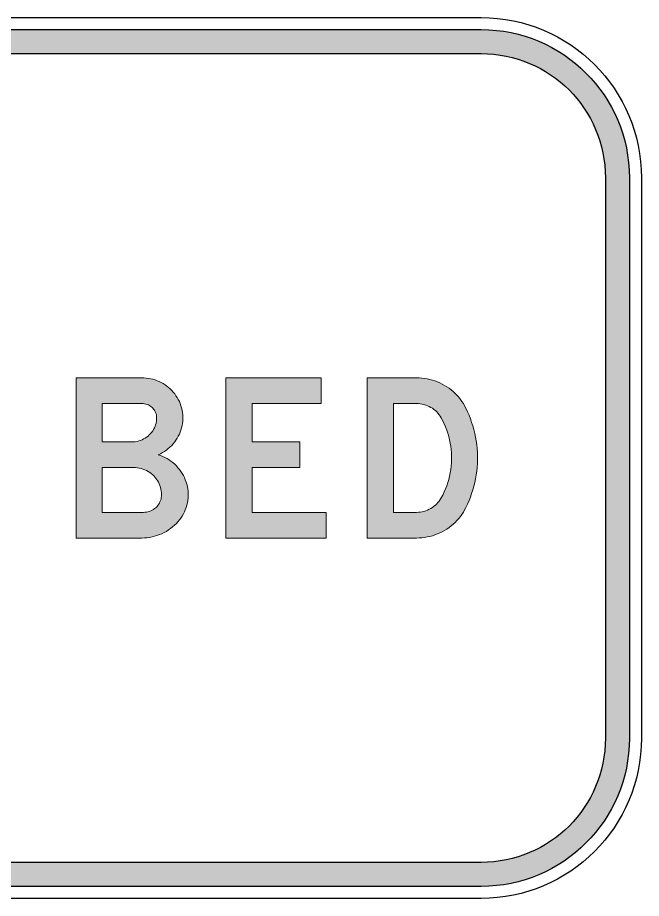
# Model space of a CAD drawing. Extents: x 121 to 287, y 179 to 259.
# Drawn here: x 235.5 to 287.4, y 185.8 to 259.2 of the extents above; entities that cross this region are included whole.
import ezdxf

# ---------------------------------------------------------------- set-up
doc = ezdxf.new("R2010")
doc.units = 0
doc.header["$LTSCALE"] = 12
doc.header["$MEASUREMENT"] = 0
doc.layers.get('0').update_dxf_attribs({"linetype": 'CONTINUOUS'})
doc.layers.add('L25', color=1, linetype='CONTINUOUS')
doc.layers.add('L35', color=3, linetype='CONTINUOUS')

msp = doc.modelspace()

# ---------------------------------------------------------------- hatches: boundary and pattern name
at = {"layer": 'L25'}
h = msp.add_hatch(color=256, dxfattribs=at)
edge = h.paths.add_edge_path(flags=16)
edge.add_line((123.7409832598782, 199.1600714327494), (123.7409832598782, 245.8268047660828))
edge.add_arc((134.0742832598782, 245.8268047660828), 10.33329999999999, 90, 180, ccw=False)
edge.add_line((134.0742832598782, 256.1601047660828), (274.0743499265448, 256.1601047660828))
edge.add_arc((274.0743499265448, 245.8268047660828), 10.33330000000001, 0, 89.99999999999972, ccw=False)
edge.add_line((284.4076499265448, 245.8268047660828), (284.4076499265448, 199.1600714327494))
edge.add_arc((274.0743499265447, 199.1600714327495), 10.33330000000012, 270.0000000000006, 359.99999999999955, ccw=False)
edge.add_line((274.0743499265448, 188.8267714327494), (134.0742832598782, 188.8267714327494))
edge.add_arc((134.0742832598782, 199.1600714327494), 10.33330000000004, 180.0000000000001, 269.9999999999999, ccw=False)
edge = h.paths.add_edge_path()
edge.add_line((121.7409832598782, 199.1600714327494), (121.7409832598782, 245.8268047660828))
edge.add_arc((134.0742832598782, 245.8268047660828), 12.33330000000002, 90.00000000000011, 180, ccw=False)
edge.add_line((134.0742832598782, 258.1601047660828), (274.0743499265448, 258.1601047660828))
edge.add_arc((274.0743499265448, 245.8268047660828), 12.33329999999998, -2.2737367544323206e-13, 89.99999999999977, ccw=False)
edge.add_line((286.4076499265448, 245.8268047660828), (286.4076499265448, 199.1600714327494))
edge.add_arc((274.0743499265448, 199.1600714327494), 12.33330000000007, 270.0000000000002, 359.99999999999983, ccw=False)
edge.add_line((274.0743499265448, 186.8267714327494), (134.0742832598782, 186.8267714327494))
edge.add_arc((134.0742832598782, 199.1600714327494), 12.33330000000001, 180, 270, ccw=False)
h = msp.add_hatch(color=256, dxfattribs=at)
h.paths.add_polyline_path([(252.8006315503206, 229.1679121613424), (260.7420099633359, 229.1679121613424), (260.7420099633359, 227.0346399209834), (254.9884034464553, 227.0346399209834), (254.9884034464553, 223.8347315604449), (258.9590926529629, 223.8347315604449), (258.9590926529629, 221.7014593200859), (254.9884034464553, 221.7014593200859), (254.9884034464553, 217.9643400669022), (261.1546502142083, 217.9643400669022), (261.1546502142083, 215.8310678265432), (252.8006315503206, 215.8310678265432)])
h.paths.add_polyline_path([(268.6833883763512, 217.9643400669022), (266.7681147590946, 217.9643400669022), (266.7681147590946, 227.0346399209834), (268.6833883763512, 227.0346399209834), (268.846887343678, 227.0268542558726), (269.0026006458939, 227.011282925651), (269.1583139481099, 226.9879259303186), (269.3062415852152, 226.9489976047646), (269.4541692223203, 226.9022836140998), (269.6020968594255, 226.8477839583242), (269.7422388314199, 226.7854986374378), (269.8823808034143, 226.7076419863298), (270.0147371102979, 226.6297853352218), (270.1393077520706, 226.5363573538922), (270.2638783938435, 226.4351437074519), (270.3728777053947, 226.3261443959007), (270.474091351835, 226.2171450843495), (270.5753049982754, 226.0925744425767), (270.6609473144943, 225.9680038008039), (270.7388039656022, 225.8356474939203), (270.8711602724858, 225.5865062103747), (270.9879452491478, 225.3373649268291), (271.1047302258098, 225.0804379781728), (271.1981582071394, 224.8157253644056), (271.291586188469, 224.5510127506384), (271.3694428395769, 224.2863001368712), (271.4317281604633, 224.0138018579933), (271.486227816239, 223.7413035791153), (271.5329418069038, 223.4688053002373), (271.5718701324577, 223.1963070213594), (271.5874414626793, 222.9160230773706), (271.6030127929009, 222.6435247984926), (271.6030127929009, 222.3632408545038), (271.5874414626793, 222.082956910515), (271.5718701324577, 221.8104586316371), (271.5329418069038, 221.5301746876483), (271.486227816239, 221.2576764087703), (271.4317281604633, 220.9851781298923), (271.3694428395769, 220.7126798510144), (271.291586188469, 220.4479672372472), (271.1981582071394, 220.18325462348), (271.1047302258098, 219.9263276748237), (270.9879452491478, 219.6694007261673), (270.8711602724858, 219.4124737775109), (270.7388039656022, 219.1711181590761), (270.6609473144943, 219.0387618521925), (270.5753049982754, 218.9064055453089), (270.474091351835, 218.7896205686469), (270.3728777053947, 218.6728355919849), (270.2638783938435, 218.5638362804337), (270.1393077520706, 218.4704082991042), (270.0147371102979, 218.3769803177746), (269.8823808034143, 218.2913380015558), (269.7422388314199, 218.2212670155586), (269.6020968594255, 218.1511960295614), (269.4541692223203, 218.0966963737858), (269.3062415852152, 218.049982383121), (269.1583139481099, 218.0188397226778), (269.0026006458939, 217.9876970622346), (268.846887343678, 217.972125732013)], flags=16)
h.paths.add_polyline_path([(268.6833883763512, 215.8310678265432), (264.58034286296, 215.8310678265432), (264.58034286296, 229.1679121613424), (268.6833883763512, 229.1679121613424), (268.9091726645644, 229.1601264962316), (269.1349569527775, 229.14455516601), (269.3529555758799, 229.1211981706776), (269.5709541989823, 229.0822698451236), (269.7889528220847, 229.0355558544588), (270.006951445187, 228.9810561986832), (270.2171644031787, 228.910985212686), (270.4273773611702, 228.833128561578), (270.629804654051, 228.7474862453592), (270.8322319469318, 228.6462725989188), (271.0268735747018, 228.5372732873676), (271.213729537361, 228.4204883107057), (271.3927998349093, 228.2959176689329), (271.5718701324577, 228.1635613620493), (271.7431547648953, 228.0234193900549), (271.8988680671113, 227.8754917529497), (272.0545813693273, 227.7119927856229), (272.2025090064325, 227.5484938182962), (272.3348653133161, 227.3772091858586), (272.4672216201997, 227.1981388883102), (272.5840065968616, 227.0190685907618), (272.6930059084128, 226.8244269629918), (272.7942195548532, 226.6375710003326), (272.9343615268476, 226.349501391233), (273.0589321686204, 226.0536461170227), (273.1757171452824, 225.7577908428123), (273.2769307917227, 225.4619355686019), (273.3781444381632, 225.1582946292808), (273.4637867543819, 224.8546536899596), (273.5338577403792, 224.5432270855276), (273.6039287263764, 224.2318004810957), (273.658428382152, 223.9203738766637), (273.6973567077059, 223.6089472722317), (273.7284993681491, 223.2897350026889), (273.7518563634815, 222.978308398257), (273.7674276937031, 222.6590961287142), (273.7674276937031, 222.3398838591714), (273.7518563634815, 222.0284572547395), (273.7284993681491, 221.7092449851967), (273.6973567077059, 221.3978183807647), (273.658428382152, 221.0786061112219), (273.6039287263764, 220.7671795067899), (273.5338577403792, 220.455752902358), (273.4637867543819, 220.1521119630368), (273.3781444381632, 219.8484710237157), (273.2769307917227, 219.5448300843945), (273.1757171452824, 219.2411891450733), (273.0589321686204, 218.9453338708629), (272.9343615268476, 218.6572642617634), (272.7942195548532, 218.3691946526638), (272.6930059084128, 218.1745530248938), (272.5840065968616, 217.9876970622346), (272.4672216201997, 217.8008410995755), (272.3348653133161, 217.6217708020271), (272.2025090064325, 217.4504861695895), (272.0545813693273, 217.2869872022627), (271.8988680671113, 217.1312739000467), (271.7431547648953, 216.9755605978307), (271.5718701324577, 216.8354186258363), (271.3927998349093, 216.7030623189527), (271.213729537361, 216.57849167718), (271.0268735747018, 216.461706700518), (270.8322319469318, 216.3527073889668), (270.629804654051, 216.2592794076372), (270.4273773611702, 216.1658514263076), (270.2171644031787, 216.0879947751996), (270.006951445187, 216.0257094543132), (269.7889528220847, 215.9634241334268), (269.5709541989823, 215.916710142762), (269.3529555758799, 215.877781817208), (269.1349569527775, 215.8544248218756), (268.9091726645644, 215.838853491654)])
h.paths.add_polyline_path([(245.9492462528173, 217.9643400669022), (242.5235536040656, 217.9643400669022), (242.5235536040656, 221.7014593200859), (245.1239657510725, 221.7014593200859), (245.2874647183993, 221.6936736549751), (245.4431780206153, 221.6781023247535), (245.5988913228313, 221.6547453294211), (245.7546046250473, 221.6158170038671), (245.9103179272633, 221.5691030132023), (246.0582455643685, 221.5146033574267), (246.1983875363629, 221.4523180365403), (246.3385295083573, 221.3744613854323), (246.4708858152408, 221.2888190692135), (246.6032421221244, 221.1953910878839), (246.7200270987864, 221.0941774414435), (246.8290264103376, 220.9851781298923), (246.9380257218888, 220.8683931532304), (247.0314537032184, 220.7438225114576), (247.1170960194372, 220.611466204574), (247.1949526705451, 220.4791098976904), (247.2650236565424, 220.338967925696), (247.3273089774287, 220.1910402885908), (247.3740229680936, 220.0508983165964), (247.4051656285367, 219.8951850143804), (247.4363082889799, 219.7472573772753), (247.4518796192015, 219.5915440750593), (247.4518796192015, 219.4358307728433), (247.4518796192015, 219.3112601310705), (247.4363082889799, 219.1944751544085), (247.4129512936476, 219.0699045126357), (247.3740229680936, 218.9609052010845), (247.3273089774287, 218.8441202244225), (247.2728093216531, 218.7351209128714), (247.2105240007668, 218.633907266431), (247.1404530147696, 218.5326936199906), (247.0625963636616, 218.439265638661), (246.969168382332, 218.3536233224422), (246.8757404010024, 218.2757666713342), (246.774526754562, 218.205695685337), (246.6655274430108, 218.1434103644506), (246.5565281314596, 218.088910708675), (246.4397431547976, 218.0421967180102), (246.3229581781357, 218.011054057567), (246.1983875363629, 217.9876970622346), (246.0738168945901, 217.972125732013)], flags=16)
h.paths.add_polyline_path([(245.1239657510725, 223.8347315604449), (242.5235536040656, 223.8347315604449), (242.5235536040656, 227.0346399209834), (245.8091042808229, 227.0346399209834), (245.9258892574849, 227.0268542558726), (246.0426742341469, 227.011282925651), (246.1516735456981, 226.9879259303186), (246.2606728572493, 226.9567832698754), (246.3618865036896, 226.9100692792106), (246.46310015013, 226.855569623435), (246.5565281314596, 226.7932843025486), (246.6421704476784, 226.7232133165514), (246.7278127638972, 226.6453566654434), (246.7978837498944, 226.5597143492246), (246.8601690707808, 226.466286367895), (246.9146687265564, 226.3728583865654), (246.9613827172212, 226.2716447401251), (247.0003110427752, 226.1626454285739), (247.0236680381076, 226.0536461170227), (247.0392393683292, 225.9446468054715), (247.04702503344, 225.8356474939203), (247.0392393683292, 225.6877198568151), (247.0236680381076, 225.5475778848207), (247.0003110427752, 225.4074359128263), (246.9613827172212, 225.267293940832), (246.9146687265564, 225.1349376339484), (246.8601690707808, 225.0025813270648), (246.7900980847836, 224.8702250201812), (246.7200270987864, 224.7456543784084), (246.6343847825676, 224.6288694017464), (246.540956801238, 224.5198700901952), (246.4397431547976, 224.4186564437548), (246.3307438432465, 224.3174427973144), (246.2139588665844, 224.2240148159848), (246.0971738899225, 224.1461581648769), (245.9648175830389, 224.0760871788797), (245.8402469412661, 224.0060161928825), (245.7001049692717, 223.9515165371069), (245.5599629972773, 223.9125882115529), (245.4198210252829, 223.8736598859989), (245.2718933881777, 223.8503028906665)], flags=16)
h.paths.add_polyline_path([(240.335781707931, 229.1679121613424), (240.335781707931, 215.8310678265432), (245.8091042808229, 215.8310678265432), (246.0271029039253, 215.838853491654), (246.2373158619168, 215.8544248218756), (246.4553144850192, 215.8855674823188), (246.6655274430108, 215.9244958078728), (246.8679547358916, 215.9789954636484), (247.0781676938832, 216.033495119424), (247.280594986764, 216.111351770532), (247.4752366145339, 216.18920842164), (247.6698782423039, 216.2826364029696), (247.8567342049631, 216.38385004941), (248.0358045025115, 216.500635026072), (248.2070891349491, 216.617420002734), (248.3783737673867, 216.7497763096175), (248.5340870696027, 216.8899182816119), (248.6898003718186, 217.0378459187171), (248.8221566787022, 217.1779878907115), (248.946727320475, 217.3337011929275), (249.0712979622478, 217.4894144951435), (249.1725116086882, 217.660699127581), (249.2737252551286, 217.8319837600186), (249.3593675713474, 218.0032683924562), (249.4372242224554, 218.1901243551154), (249.5072952084525, 218.3691946526638), (249.5617948642281, 218.5638362804337), (249.6085088548929, 218.7506922430929), (249.6396515153361, 218.9453338708629), (249.6630085106685, 219.1399754986329), (249.6785798408901, 219.3346171264029), (249.6785798408901, 219.5292587541729), (249.6630085106685, 219.7316860470536), (249.6396515153361, 219.9263276748237), (249.6085088548929, 220.1131836374828), (249.5617948642281, 220.3078252652528), (249.5072952084525, 220.494681227912), (249.4372242224554, 220.6815371905712), (249.3593675713474, 220.8606074881196), (249.2737252551286, 221.0396777856679), (249.1725116086882, 221.2109624181055), (249.0712979622478, 221.3744613854323), (248.946727320475, 221.5379603527591), (248.8221566787022, 221.6858879898643), (248.6898003718186, 221.8338156269695), (248.5496583998242, 221.9739575989639), (248.4017307627191, 222.1063139058475), (248.2382317953923, 222.2230988825094), (248.0825184931763, 222.3398838591714), (247.9112338607387, 222.4410975056118), (247.7321635631903, 222.5423111520522), (247.5530932656419, 222.627953468271), (247.3740229680936, 222.6980244542682), (247.1793813403236, 222.7680954402654), (247.358451637872, 222.8537377564842), (247.5297362703095, 222.9471657378137), (247.7010209027471, 223.0483793842541), (247.8567342049631, 223.1573786958053), (248.0124475071791, 223.2741636724674), (248.1603751442843, 223.4065199793509), (248.3005171162787, 223.5388762862345), (248.4250877580515, 223.6868039233397), (248.5496583998242, 223.8347315604449), (248.6586577113754, 223.9904448626609), (248.7598713578158, 224.1461581648769), (248.8532993391454, 224.3096571322037), (248.9389416553642, 224.4731560995304), (249.0090126413614, 224.6522263970788), (249.0712979622478, 224.8235110295164), (249.1257976180234, 225.0025813270648), (249.1647259435774, 225.189437289724), (249.1958686040206, 225.3685075872723), (249.219225599353, 225.5553635499315), (249.2270112644638, 225.7422195125907), (249.2270112644638, 225.9290754752499), (249.219225599353, 226.1159314379091), (249.1958686040206, 226.2950017354574), (249.1647259435774, 226.4818576981166), (249.1257976180234, 226.660927995665), (249.0712979622478, 226.8399982932134), (249.0090126413614, 227.0190685907618), (248.9389416553642, 227.1903532231994), (248.8532993391454, 227.361637855637), (248.7598713578158, 227.5251368229638), (248.6586577113754, 227.6808501251797), (248.5496583998242, 227.8365634273957), (248.4328734231622, 227.9767053993901), (248.3083027813895, 228.1090617062737), (248.1837321396167, 228.2414180131573), (248.0435901676223, 228.36598865493), (247.8956625305171, 228.4749879664813), (247.7477348934119, 228.5839872780325), (247.5920215911959, 228.6852009244728), (247.4285226238691, 228.7708432406916), (247.2572379914316, 228.8564855569104), (247.085953358994, 228.9265565429076), (246.9146687265564, 228.988841863794), (246.735598429008, 229.0433415195696), (246.5565281314596, 229.0900555102344), (246.3696721688004, 229.1211981706776), (246.1828162061413, 229.14455516601), (245.9959602434821, 229.1601264962316), (245.8091042808229, 229.1679121613424)])

# ---------------------------------------------------------------- linework, layer by layer
at = {"color": 3, "lineweight": 0}
for points in [[(240.335781707931, 229.1679121613424), (240.335781707931, 215.8310678265432), (245.8091042808229, 215.8310678265432), (246.0271029039253, 215.838853491654), (246.2373158619168, 215.8544248218756), (246.4553144850192, 215.8855674823188), (246.6655274430108, 215.9244958078728), (246.8679547358916, 215.9789954636484), (247.0781676938832, 216.033495119424), (247.280594986764, 216.111351770532), (247.4752366145339, 216.18920842164), (247.6698782423039, 216.2826364029696), (247.8567342049631, 216.38385004941), (248.0358045025115, 216.500635026072), (248.2070891349491, 216.617420002734), (248.3783737673867, 216.7497763096175), (248.5340870696027, 216.8899182816119), (248.6898003718186, 217.0378459187171), (248.8221566787022, 217.1779878907115), (248.946727320475, 217.3337011929275), (249.0712979622478, 217.4894144951435), (249.1725116086882, 217.660699127581), (249.2737252551286, 217.8319837600186), (249.3593675713474, 218.0032683924562), (249.4372242224554, 218.1901243551154), (249.5072952084525, 218.3691946526638), (249.5617948642281, 218.5638362804337), (249.6085088548929, 218.7506922430929), (249.6396515153361, 218.9453338708629), (249.6630085106685, 219.1399754986329), (249.6785798408901, 219.3346171264029), (249.6785798408901, 219.5292587541729), (249.6630085106685, 219.7316860470536), (249.6396515153361, 219.9263276748237), (249.6085088548929, 220.1131836374828), (249.5617948642281, 220.3078252652528), (249.5072952084525, 220.494681227912), (249.4372242224554, 220.6815371905712), (249.3593675713474, 220.8606074881196), (249.2737252551286, 221.0396777856679), (249.1725116086882, 221.2109624181055), (249.0712979622478, 221.3744613854323), (248.946727320475, 221.5379603527591), (248.8221566787022, 221.6858879898643), (248.6898003718186, 221.8338156269695), (248.5496583998242, 221.9739575989639), (248.4017307627191, 222.1063139058475), (248.2382317953923, 222.2230988825094), (248.0825184931763, 222.3398838591714), (247.9112338607387, 222.4410975056118), (247.7321635631903, 222.5423111520522), (247.5530932656419, 222.627953468271), (247.3740229680936, 222.6980244542682), (247.1793813403236, 222.7680954402654)], [(240.335781707931, 229.1679121613424), (245.8091042808229, 229.1679121613424)], [(248.5496583998242, 227.8365634273957), (248.4328734231622, 227.9767053993901), (248.3083027813895, 228.1090617062737), (248.1837321396167, 228.2414180131573), (248.0435901676223, 228.36598865493), (247.8956625305171, 228.4749879664813), (247.7477348934119, 228.5839872780325), (247.5920215911959, 228.6852009244728), (247.4285226238691, 228.7708432406916), (247.2572379914316, 228.8564855569104), (247.085953358994, 228.9265565429076), (246.9146687265564, 228.988841863794), (246.735598429008, 229.0433415195696), (246.5565281314596, 229.0900555102344), (246.3696721688004, 229.1211981706776), (246.1828162061413, 229.14455516601), (245.9959602434821, 229.1601264962316), (245.8091042808229, 229.1679121613424)], [(252.8006315503206, 229.1679121613424), (260.7420099633359, 229.1679121613424), (260.7420099633359, 227.0346399209834), (254.9884034464553, 227.0346399209834), (254.9884034464553, 223.8347315604449), (258.9590926529629, 223.8347315604449), (258.9590926529629, 221.7014593200859), (254.9884034464553, 221.7014593200859), (254.9884034464553, 217.9643400669022), (261.1546502142083, 217.9643400669022), (261.1546502142083, 215.8310678265432), (252.8006315503206, 215.8310678265432), (252.8006315503206, 229.1679121613424), (252.8006315503206, 229.1679121613424)], [(268.6833883763512, 215.8310678265432), (264.58034286296, 215.8310678265432), (264.58034286296, 229.1679121613424)], [(264.58034286296, 229.1679121613424), (268.6833883763512, 229.1679121613424)], [(272.7942195548532, 226.6375710003326), (272.6930059084128, 226.8244269629918), (272.5840065968616, 227.0190685907618), (272.4672216201997, 227.1981388883102), (272.3348653133161, 227.3772091858586), (272.2025090064325, 227.5484938182962), (272.0545813693273, 227.7119927856229), (271.8988680671113, 227.8754917529497), (271.7431547648953, 228.0234193900549), (271.5718701324577, 228.1635613620493), (271.3927998349093, 228.2959176689329), (271.213729537361, 228.4204883107057), (271.0268735747018, 228.5372732873676), (270.8322319469318, 228.6462725989188), (270.629804654051, 228.7474862453592), (270.4273773611702, 228.833128561578), (270.2171644031787, 228.910985212686), (270.006951445187, 228.9810561986832), (269.7889528220847, 229.0355558544588), (269.5709541989823, 229.0822698451236), (269.3529555758799, 229.1211981706776), (269.1349569527775, 229.14455516601), (268.9091726645644, 229.1601264962316), (268.6833883763512, 229.1679121613424)], [(248.5496583998242, 223.8347315604449), (248.6586577113754, 223.9904448626609), (248.7598713578158, 224.1461581648769), (248.8532993391454, 224.3096571322037), (248.9389416553642, 224.4731560995304), (249.0090126413614, 224.6522263970788), (249.0712979622478, 224.8235110295164), (249.1257976180234, 225.0025813270648), (249.1647259435774, 225.189437289724), (249.1958686040206, 225.3685075872723), (249.219225599353, 225.5553635499315), (249.2270112644638, 225.7422195125907), (249.2270112644638, 225.9290754752499), (249.219225599353, 226.1159314379091), (249.1958686040206, 226.2950017354574), (249.1647259435774, 226.4818576981166), (249.1257976180234, 226.660927995665), (249.0712979622478, 226.8399982932134), (249.0090126413614, 227.0190685907618), (248.9389416553642, 227.1903532231994), (248.8532993391454, 227.361637855637), (248.7598713578158, 227.5251368229638), (248.6586577113754, 227.6808501251797), (248.5496583998242, 227.8365634273957)], [(245.1239657510725, 223.8347315604449), (242.5235536040656, 223.8347315604449), (242.5235536040656, 227.0346399209834)], [(242.5235536040656, 227.0346399209834), (245.8091042808229, 227.0346399209834)], [(247.04702503344, 225.8356474939203), (247.0392393683292, 225.9446468054715), (247.0236680381076, 226.0536461170227), (247.0003110427752, 226.1626454285739), (246.9613827172212, 226.2716447401251), (246.9146687265564, 226.3728583865654), (246.8601690707808, 226.466286367895), (246.7978837498944, 226.5597143492246), (246.7278127638972, 226.6453566654434), (246.6421704476784, 226.7232133165514), (246.5565281314596, 226.7932843025486), (246.46310015013, 226.855569623435), (246.3618865036896, 226.9100692792106), (246.2606728572493, 226.9567832698754), (246.1516735456981, 226.9879259303186), (246.0426742341469, 227.011282925651), (245.9258892574849, 227.0268542558726), (245.8091042808229, 227.0346399209834)], [(268.6833883763512, 217.9643400669022), (266.7681147590946, 217.9643400669022), (266.7681147590946, 227.0346399209834)], [(266.7681147590946, 227.0346399209834), (268.6833883763512, 227.0346399209834)], [(270.7388039656022, 225.8356474939203), (270.6609473144943, 225.9680038008039), (270.5753049982754, 226.0925744425767), (270.474091351835, 226.2171450843495), (270.3728777053947, 226.3261443959007), (270.2638783938435, 226.4351437074519), (270.1393077520706, 226.5363573538922), (270.0147371102979, 226.6297853352218), (269.8823808034143, 226.7076419863298), (269.7422388314199, 226.7854986374378), (269.6020968594255, 226.8477839583242), (269.4541692223203, 226.9022836140998), (269.3062415852152, 226.9489976047646), (269.1583139481099, 226.9879259303186), (269.0026006458939, 227.011282925651), (268.846887343678, 227.0268542558726), (268.6833883763512, 227.0346399209834)], [(272.7942195548532, 218.3691946526638), (272.9343615268476, 218.6572642617634), (273.0589321686204, 218.9453338708629), (273.1757171452824, 219.2411891450733), (273.2769307917227, 219.5448300843945), (273.3781444381632, 219.8484710237157), (273.4637867543819, 220.1521119630368), (273.5338577403792, 220.455752902358), (273.6039287263764, 220.7671795067899), (273.658428382152, 221.0786061112219), (273.6973567077059, 221.3978183807647), (273.7284993681491, 221.7092449851967), (273.7518563634815, 222.0284572547395), (273.7674276937031, 222.3398838591714), (273.7674276937031, 222.6590961287142), (273.7518563634815, 222.978308398257), (273.7284993681491, 223.2897350026889), (273.6973567077059, 223.6089472722317), (273.658428382152, 223.9203738766637), (273.6039287263764, 224.2318004810957), (273.5338577403792, 224.5432270855276), (273.4637867543819, 224.8546536899596), (273.3781444381632, 225.1582946292808), (273.2769307917227, 225.4619355686019), (273.1757171452824, 225.7577908428123), (273.0589321686204, 226.0536461170227), (272.9343615268476, 226.349501391233), (272.7942195548532, 226.6375710003326)], [(245.1239657510725, 223.8347315604449), (245.2718933881777, 223.8503028906665), (245.4198210252829, 223.8736598859989), (245.5599629972773, 223.9125882115529), (245.7001049692717, 223.9515165371069), (245.8402469412661, 224.0060161928825), (245.9648175830389, 224.0760871788797), (246.0971738899225, 224.1461581648769), (246.2139588665844, 224.2240148159848), (246.3307438432465, 224.3174427973144), (246.4397431547976, 224.4186564437548), (246.540956801238, 224.5198700901952), (246.6343847825676, 224.6288694017464), (246.7200270987864, 224.7456543784084), (246.7900980847836, 224.8702250201812), (246.8601690707808, 225.0025813270648), (246.9146687265564, 225.1349376339484), (246.9613827172212, 225.267293940832), (247.0003110427752, 225.4074359128263), (247.0236680381076, 225.5475778848207), (247.0392393683292, 225.6877198568151), (247.04702503344, 225.8356474939203)], [(270.7388039656022, 219.1711181590761), (270.8711602724858, 219.4124737775109), (270.9879452491478, 219.6694007261673), (271.1047302258098, 219.9263276748237), (271.1981582071394, 220.18325462348), (271.291586188469, 220.4479672372472), (271.3694428395769, 220.7126798510144), (271.4317281604633, 220.9851781298923), (271.486227816239, 221.2576764087703), (271.5329418069038, 221.5301746876483), (271.5718701324577, 221.8104586316371), (271.5874414626793, 222.082956910515), (271.6030127929009, 222.3632408545038), (271.6030127929009, 222.6435247984926), (271.5874414626793, 222.9160230773706), (271.5718701324577, 223.1963070213594), (271.5329418069038, 223.4688053002373), (271.486227816239, 223.7413035791153), (271.4317281604633, 224.0138018579933), (271.3694428395769, 224.2863001368712), (271.291586188469, 224.5510127506384), (271.1981582071394, 224.8157253644056), (271.1047302258098, 225.0804379781728), (270.9879452491478, 225.3373649268291), (270.8711602724858, 225.5865062103747), (270.7388039656022, 225.8356474939203)], [(247.1793813403236, 222.7680954402654), (247.358451637872, 222.8537377564842), (247.5297362703095, 222.9471657378137), (247.7010209027471, 223.0483793842541), (247.8567342049631, 223.1573786958053), (248.0124475071791, 223.2741636724674), (248.1603751442843, 223.4065199793509), (248.3005171162787, 223.5388762862345), (248.4250877580515, 223.6868039233397), (248.5496583998242, 223.8347315604449)], [(245.9492462528173, 217.9643400669022), (242.5235536040656, 217.9643400669022), (242.5235536040656, 221.7014593200859)], [(242.5235536040656, 221.7014593200859), (245.1239657510725, 221.7014593200859)], [(247.4518796192015, 219.4358307728433), (247.4518796192015, 219.5915440750593), (247.4363082889799, 219.7472573772753), (247.4051656285367, 219.8951850143804), (247.3740229680936, 220.0508983165964), (247.3273089774287, 220.1910402885908), (247.2650236565424, 220.338967925696), (247.1949526705451, 220.4791098976904), (247.1170960194372, 220.611466204574), (247.0314537032184, 220.7438225114576), (246.9380257218888, 220.8683931532304), (246.8290264103376, 220.9851781298923), (246.7200270987864, 221.0941774414435), (246.6032421221244, 221.1953910878839), (246.4708858152408, 221.2888190692135), (246.3385295083573, 221.3744613854323), (246.1983875363629, 221.4523180365403), (246.0582455643685, 221.5146033574267), (245.9103179272633, 221.5691030132023), (245.7546046250473, 221.6158170038671), (245.5988913228313, 221.6547453294211), (245.4431780206153, 221.6781023247535), (245.2874647183993, 221.6936736549751), (245.1239657510725, 221.7014593200859)], [(245.9492462528173, 217.9643400669022), (246.0738168945901, 217.972125732013), (246.1983875363629, 217.9876970622346), (246.3229581781357, 218.011054057567), (246.4397431547976, 218.0421967180102), (246.5565281314596, 218.088910708675), (246.6655274430108, 218.1434103644506), (246.774526754562, 218.205695685337), (246.8757404010024, 218.2757666713342), (246.969168382332, 218.3536233224422), (247.0625963636616, 218.439265638661), (247.1404530147696, 218.5326936199906), (247.2105240007668, 218.633907266431), (247.2728093216531, 218.7351209128714), (247.3273089774287, 218.8441202244225), (247.3740229680936, 218.9609052010845), (247.4129512936476, 219.0699045126357), (247.4363082889799, 219.1944751544085), (247.4518796192015, 219.3112601310705), (247.4518796192015, 219.4358307728433)], [(268.6833883763512, 217.9643400669022), (268.846887343678, 217.972125732013), (269.0026006458939, 217.9876970622346), (269.1583139481099, 218.0188397226778), (269.3062415852152, 218.049982383121), (269.4541692223203, 218.0966963737858), (269.6020968594255, 218.1511960295614), (269.7422388314199, 218.2212670155586), (269.8823808034143, 218.2913380015558), (270.0147371102979, 218.3769803177746), (270.1393077520706, 218.4704082991042), (270.2638783938435, 218.5638362804337), (270.3728777053947, 218.6728355919849), (270.474091351835, 218.7896205686469), (270.5753049982754, 218.9064055453089), (270.6609473144943, 219.0387618521925), (270.7388039656022, 219.1711181590761)], [(268.6833883763512, 215.8310678265432), (268.9091726645644, 215.838853491654), (269.1349569527775, 215.8544248218756), (269.3529555758799, 215.877781817208), (269.5709541989823, 215.916710142762), (269.7889528220847, 215.9634241334268), (270.006951445187, 216.0257094543132), (270.2171644031787, 216.0879947751996), (270.4273773611702, 216.1658514263076), (270.629804654051, 216.2592794076372), (270.8322319469318, 216.3527073889668), (271.0268735747018, 216.461706700518), (271.213729537361, 216.57849167718), (271.3927998349093, 216.7030623189527), (271.5718701324577, 216.8354186258363), (271.7431547648953, 216.9755605978307), (271.8988680671113, 217.1312739000467), (272.0545813693273, 217.2869872022627), (272.2025090064325, 217.4504861695895), (272.3348653133161, 217.6217708020271), (272.4672216201997, 217.8008410995755), (272.5840065968616, 217.9876970622346), (272.6930059084128, 218.1745530248938), (272.7942195548532, 218.3691946526638)]]:
    msp.add_lwpolyline(points, dxfattribs=at)
at = {"layer": 'L35'}
for points in [[(120.7409832598782, 199.1600714327494), (120.7409832598782, 245.8268047660828, -0.414213562373095), (134.0742832598782, 259.1601047660828), (274.0743499265448, 259.1601047660828, -0.414213562373095), (287.4076499265448, 245.8268047660828), (287.4076499265448, 199.1600714327494, -0.414213562373095), (274.0743499265448, 185.8267714327494), (134.0742832598782, 185.8267714327494, -0.414213562373095)], [(121.7409832598782, 199.1600714327494), (121.7409832598782, 245.8268047660828, -0.4142135623730941), (134.0742832598782, 258.1601047660828), (274.0743499265448, 258.1601047660828, -0.4142135623730951), (286.4076499265448, 245.8268047660828), (286.4076499265448, 199.1600714327494, -0.414213562373093), (274.0743499265448, 186.8267714327494), (134.0742832598782, 186.8267714327494, -0.414213562373095)], [(123.7409832598782, 199.1600714327494), (123.7409832598782, 245.8268047660828, -0.4142135623730955), (134.0742832598782, 256.1601047660828), (274.0743499265448, 256.1601047660828, -0.4142135623730935), (284.4076499265448, 245.8268047660828), (284.4076499265448, 199.1600714327494, -0.4142135623730894), (274.0743499265448, 188.8267714327494), (134.0742832598782, 188.8267714327494, -0.4142135623730934)]]:
    msp.add_lwpolyline(points, format="xyb", close=True, dxfattribs=at)

doc.saveas('drawing.dxf')
